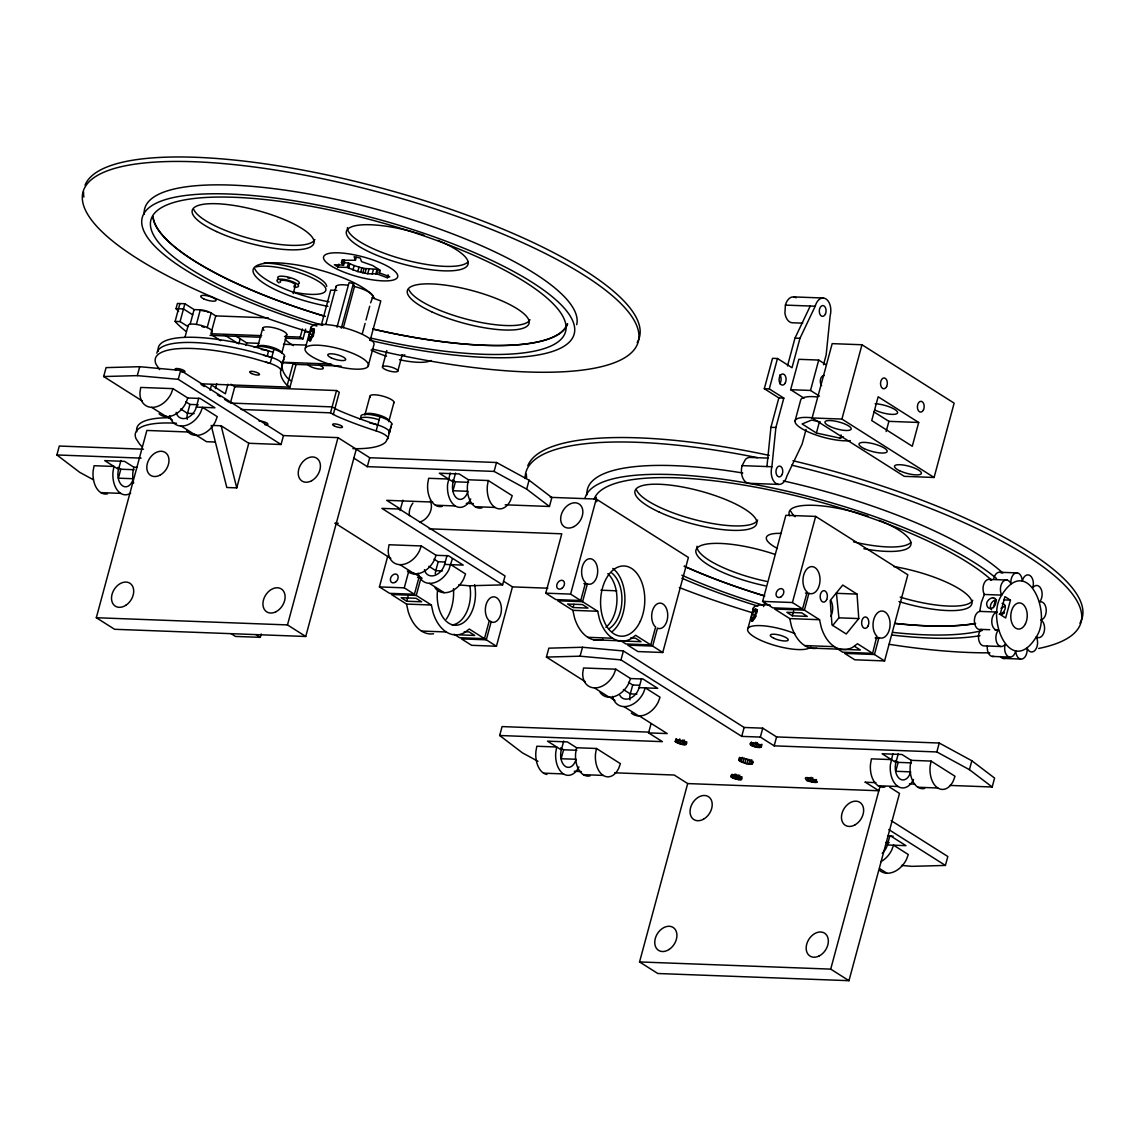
<?xml version="1.0" encoding="UTF-8"?>
<svg xmlns="http://www.w3.org/2000/svg" width="1138" height="1138" viewBox="0 0 1138 1138"><rect width="100%" height="100%" fill="white"/><g stroke="black" fill="none" stroke-linecap="round" stroke-linejoin="round"><path stroke-width="1.5" d="M342.666 264.4L343.875 259.933L344.8 260.645L343.591 265.097L341.443 262.693L342.908 260.232L355.426 260.289L356.237 257.316M310.702 340.888L310.674 337.531L308.882 336.862L308.583 340.106L309.849 340.717L313.391 335.667L314.316 329.223C309.934 327.104 308.554 337.061 308.91 340.234L309.849 340.717M314.33 332.581L313.988 329.095L312.68 328.469M751.251 619.812L753.043 620.48L753.228 617.948L751.421 617.28L751.137 620.523L752.403 621.135L755.319 617.607L756.87 609.641C752.488 607.521 751.094 617.479 751.464 620.637L752.403 621.135M756.87 612.984L756.528 609.513L755.234 608.887M766.927 466.566L770.924 427.319L778.847 397.93L764.309 388.712L772.517 358.328L777.482 358.513L792.02 367.73L799.957 338.327L815.206 306.222A12.959 8.137 -87.8 0 1 825.932 298.91A12.959 8.137 -87.8 0 1 830.157 315.695L826.16 354.928L823.514 364.729M806.074 429.424L802.105 444.119L786.842 476.225A12.959 8.137 -87.8 0 1 776.116 483.536A12.959 8.137 -87.8 0 1 771.891 466.751L775.888 427.504L783.826 398.115L769.288 388.897L764.309 388.712M560.621 747.908L563.566 749.786L561.148 758.747L576.07 759.259A12.774 8.037 -87.8 0 1 565.486 766.486A12.774 8.037 -87.8 0 1 561.319 749.928L547.492 741.151L567.364 741.905L576.582 747.737L575.643 753.015A20.768 13.044 -87.8 0 0 590.039 775.874M796.131 297.786A12.959 8.137 -87.8 0 0 785.405 305.098L784.921 313.092A12.959 8.137 -87.8 0 0 792.091 322.765L802.745 323.164M596.454 748.491L595.515 753.754A20.768 13.044 -87.8 0 0 603.225 775.405A20.768 13.044 -87.8 0 0 618.659 768.42L620.409 763.669L596.454 748.491L576.582 747.737M450.15 473.095L447.604 484.29A20.768 13.044 -87.8 0 0 455.314 505.955A20.768 13.044 -87.8 0 0 470.748 498.956M452.455 479.952L455.399 481.815L452.995 490.734L467.889 491.303A12.774 8.037 -87.8 0 1 457.32 498.515A12.774 8.037 -87.8 0 1 453.152 481.957L439.325 473.195L459.197 473.949L468.415 479.781L467.476 485.044A20.768 13.044 -87.8 0 0 481.872 507.904M488.287 480.535L487.349 485.798A20.768 13.044 -87.8 0 0 495.044 507.448A20.768 13.044 -87.8 0 0 510.493 500.45L512.242 495.713L488.287 480.535L468.415 479.781M892.917 753.64L890.371 764.85A20.768 13.044 -87.8 0 0 898.081 786.5A20.768 13.044 -87.8 0 0 913.515 779.516M895.222 760.511L898.167 762.375L895.762 771.294L910.67 771.849A12.774 8.037 -87.8 0 1 900.087 779.075A12.774 8.037 -87.8 0 1 895.919 762.517L882.106 753.754L901.965 754.494L911.182 760.34L910.244 765.604A20.768 13.044 -87.8 0 0 924.639 788.463M931.055 761.08L930.116 766.343A20.768 13.044 -87.8 0 0 937.826 787.994A20.768 13.044 -87.8 0 0 953.26 781.009L955.024 776.272L931.055 761.08L911.182 760.34M989.733 629.712L981.041 629.385A9.104 5.718 -87.8 0 1 974.413 621.817A9.104 5.718 -87.8 0 1 979.747 611.391L981.34 602.5L984.313 594.463A9.104 5.718 -87.8 0 1 984.228 583.083A9.104 5.718 -87.8 0 1 991.212 580.081M117.854 467.362L120.799 469.226L118.38 478.188L133.302 478.714A12.774 8.037 -87.8 0 1 122.719 485.926A12.774 8.037 -87.8 0 1 118.551 469.368L104.739 460.62L124.611 461.359L133.829 467.206L132.876 472.455A20.768 13.044 -87.8 0 0 133.644 483.081M805.434 593.04L810.555 593.709A13.571 8.535 -87.8 0 0 819.787 576.482A13.571 8.535 -87.8 0 0 806.742 569.171A13.571 8.535 -87.8 0 0 806.444 591.404L807.183 592.002L802.56 608.958L772.759 607.834L762.616 601.405L785.86 515.286L815.662 516.41L907.825 574.804L884.582 660.922L874.453 654.506L878.949 637.621L881.068 638.134A13.571 8.535 -87.8 0 0 889.745 620.21A13.571 8.535 -87.8 0 0 876.459 613.994A13.571 8.535 -87.8 0 0 876.872 636.17L872.604 653.34L842.803 652.216L835.918 647.849M808.933 593.168L804.41 610.124L819.545 619.712L821.28 627.436A42.049 26.416 -87.8 0 0 852.689 647.323L857.469 643.738L872.604 653.34M310.674 337.531L314.501 329.75L312.708 329.095L311.2 330.916L309.764 333.747L311.584 334.43M753.228 617.948L757.04 610.167L755.262 609.499L753.754 611.334L752.318 614.164L754.138 614.847M529.07 480.193L551.845 497.562L549.441 506.481L526.681 489.127L529.07 480.193L496.524 462.497L369.722 457.732L338.014 437.632L283.476 435.584L180.657 370.419L139.732 366.706L106.076 367.617L103.672 376.536L142.435 401.088M623.396 650.964L744.124 727.466L762.759 728.164L776.585 736.926L939.234 743.029L971.838 760.753L994.584 778.079L992.18 786.998L969.405 769.658L936.844 751.948L774.167 745.845L760.355 737.083L741.72 736.386L620.992 659.898L623.396 650.964L582.5 647.266L548.829 648.162L546.425 657.081L585.188 681.648M936.844 751.948L939.234 743.029M93.615 479.895L79.66 472.298L56.9 454.958L59.304 446.039L143.488 449.211M103.672 376.536L137.314 375.625L139.732 366.706M118.551 469.368L120.955 460.449M178.623 311.442A147.784 39.489 15.1 0 1 176.034 308.668L177.428 303.462L184.882 303.746L194.1 309.593L200.302 309.821A7.994 2.134 15.1 0 1 211.127 312.978L215.736 315.895L268.269 317.872M185.935 331.314A147.784 39.489 15.1 0 1 175.11 321.4L179.918 303.562M356.279 449.197L305.738 636.483L114.582 629.286L96.317 617.721L146.859 430.449L189.434 432.042M187.969 326.592L180.074 321.585L184.882 303.746M184.982 337.261L188.183 325.425M190.131 324.259L194.1 309.593M283.476 435.584L281.058 444.503L178.253 379.338L180.657 370.419M196.376 324.415L200.302 309.821M207.187 327.573L211.127 312.978M185.779 401.814L189.918 404.431L187.514 413.35A12.774 9.332 -57.6 0 0 187.244 419.353M215.736 315.895L210.914 333.733L261.712 335.639M176.191 412.34A12.774 9.332 -57.6 0 0 185.864 418.3A12.774 9.332 -57.6 0 0 196.333 407.091L198.737 398.172M210.103 390.22L211.512 385.014L225.338 393.776L227.913 384.217M215.452 388.584L216.732 383.805M238.767 343.989L240.175 338.783M230.929 384.26L234.798 386.721L230.388 403.065L332.111 406.892L338.114 410.149A129.348 34.567 15.1 0 0 377.759 424.958M245.922 345.468L246.619 342.865L235.808 336.023M262.693 328.228L257.672 346.82A12.461 3.329 15.1 0 1 270.403 346.749A12.461 3.329 15.1 0 1 281.769 353.207L286.776 334.629M267.202 356.094L268.611 350.888L265.154 350.106M254.229 347.46L254.428 347.204A15.975 4.268 15.1 0 1 273.959 349.252L270.147 363.378A15.975 4.268 15.1 0 1 280.745 370.462A129.348 34.567 15.1 0 0 285.823 383.975L289.962 387.148L295.98 364.857L293.22 363.107L280.958 362.638M211.199 425.399L226.803 487.505L236.747 487.875L248.767 443.279L221.128 425.768L212.849 425.456M293.206 293.576L295.382 285.467M280.745 370.462L284.557 356.336M287.203 385.398L293.22 363.107M305.624 329.11L302.993 338.839L300.233 337.09L302.423 328.982M305.382 348.043L311.001 327.232M321.499 324.43L330.745 290.119L336.891 290.361M380.035 269.848L379.239 272.821L389.737 276.747L387.276 277.743L376.763 273.831L367.759 273.746L357.816 271.598L347.275 267.444L338.086 267.089L338.882 264.116M341.443 262.693L342.239 259.72M325.852 324.159L336.037 286.435M347.275 267.444L348.47 262.978L342.353 262.75M348.626 268.17L349.835 263.717L348.47 262.978M337.019 327.232L349.053 282.637L353.363 283.561L354.459 286.548L343.349 327.716M352.965 269.991L354.16 265.538L349.835 263.717M341.329 328.157L353.363 283.561M357.816 271.598L359.011 267.146L354.16 265.538M231.099 633.667L235.452 636.427L260.289 637.351L261.214 633.951M360.675 272.323L361.884 267.871M362.866 272.878L364.06 268.426L377.972 269.379L376.763 273.831M364.985 273.262L366.18 268.796M367.759 273.746L368.954 269.293M387.333 439.168L387.973 438.03A15.975 4.268 15.1 0 0 376.152 430.904A129.348 34.567 15.1 0 1 336.507 416.095L330.518 412.838L336.521 390.547L234.798 386.721M333.278 414.588L339.295 392.297L336.521 390.547M372.169 274.144L373.364 269.692M375.796 274.059L376.991 269.592M362.311 333.704L365.085 323.405M366.009 319.977L369.708 306.25M370.632 302.822L372.752 297.132A19.175 5.121 15.1 0 0 357.119 287.231L354.459 286.548M305.738 636.483L287.487 624.918L338.014 437.632M370.149 340.404L380.803 300.958L372.026 297.687M387.276 277.743L388.072 274.77M368.115 366.322A32.746 8.748 15.1 0 0 325.084 345.867A32.746 8.748 15.1 0 0 317.047 359.352A32.746 8.748 15.1 0 0 368.115 366.322L373.719 345.511A32.746 8.748 15.1 0 0 342.879 327.459A32.746 8.748 15.1 0 0 310.873 329.565M369.878 396.437L364.871 415.014A12.461 3.329 15.1 0 1 378.214 414.829A12.461 3.329 15.1 0 1 388.641 421.672M382.482 366.763L386.849 350.547M376.152 430.904L379.964 416.793M369.722 457.732L367.318 466.651L353.861 458.116M397.774 371.23A7.994 2.134 15.1 0 0 387.29 366.237A7.994 2.134 15.1 0 0 385.327 369.523A7.994 2.134 15.1 0 0 397.774 371.23L402.155 355.013M388.983 420.861L393.99 402.283M369.765 423.023A15.975 4.268 15.1 0 1 389.58 432.084L388.94 433.222L390.974 426.892M391.785 423.919L387.973 438.03L385.711 442.042A95.862 25.619 15.1 0 1 352.88 448.656M417.461 574.277A12.774 8.037 -87.8 0 0 419.239 576.44L414.417 594.264L389.58 593.339L379.438 586.909L387.688 556.368M400.05 510.535L402.923 500.165M414.417 594.264L404.274 587.848L408.855 570.878M406.707 601.234L401.173 597.72L416.081 598.289L421.615 601.789L406.707 601.234L408.016 596.369M503.537 581.219L512.456 586.881L496.438 646.242L469.283 629.044L464.503 632.628A42.049 26.416 -87.8 0 1 433.109 612.728L431.373 605.018L416.252 595.444L421.088 577.535L417.546 577.407M453.152 481.957L455.556 473.038M434.047 559.128L438.201 561.745L435.797 570.664A12.774 9.332 -57.6 0 0 435.299 573.765M424.46 569.654A12.774 9.332 -57.6 0 0 434.147 575.615A12.774 9.332 -57.6 0 0 444.602 564.405L447.006 555.486M418.087 573.168A20.768 15.178 -57.6 0 0 431.601 583.268A20.768 15.178 -57.6 0 0 448.913 569.626L452.412 558.701M526.681 489.127L494.105 471.416L496.524 462.497M489.297 620.694L492.569 622.344A12.774 8.037 -87.8 0 0 501.204 606.213A12.774 8.037 -87.8 0 0 489.07 599.057A12.774 8.037 -87.8 0 0 488.373 619.869L489.297 620.694L484.461 638.646L459.624 637.721L454.105 634.222M491.147 621.86L486.296 639.812L461.459 638.887L471.601 645.303L496.438 646.242M458.742 584.861L468.97 585.786L502.612 584.875L505.03 575.97L397.703 507.961M537.947 761.294L522.427 752.858L499.667 735.504L502.071 726.585L648.888 732.118M583.879 583.609L588.659 584.207A12.774 8.037 -87.8 0 0 597.521 568.388A12.774 8.037 -87.8 0 0 585.515 560.778A12.774 8.037 -87.8 0 0 584.505 581.575L585.586 582.571L580.736 600.523L555.899 599.598L545.756 593.168L561.774 533.807L429.14 528.814M580.736 600.523L570.607 594.107L596.241 499.07L550.223 497.334M573.097 607.521L567.563 604.022L582.471 604.577L587.99 608.09L573.097 607.521L573.965 604.278M596.241 499.07L688.405 557.464L662.757 652.501L652.629 646.071L657.465 628.119L658.703 628.574A12.774 8.037 -87.8 0 0 667.565 612.77A12.774 8.037 -87.8 0 0 655.559 605.16A12.774 8.037 -87.8 0 0 654.549 625.943L655.63 626.953L650.78 644.905L635.616 635.303L630.822 638.887A42.049 26.416 -87.8 0 1 599.427 618.987L597.692 611.262L582.585 601.689L587.436 583.737M561.319 749.928L563.737 741.009M628.546 682.359L632.7 684.991L630.296 693.91A12.774 9.332 -57.6 0 0 630.011 699.898M619.869 695.418A12.774 9.332 -57.6 0 0 630.011 698.405A12.774 9.332 -57.6 0 0 639.101 687.651L641.505 678.732M499.667 735.504L662.401 741.649L648.575 732.886L650.979 723.967M769.288 388.897L777.482 358.513M675.275 741.563C675.673 737.879 684.322 741.279 686.783 743.128C686.37 746.812 677.722 743.413 675.275 741.563L676.072 738.59M676.057 742.161L676.868 739.188M677.181 742.773L677.992 739.8M678.575 743.342L679.77 738.889M680.126 743.868L680.922 740.895M681.733 744.266L682.942 739.814M683.298 744.551L684.507 740.098M684.72 744.679L685.517 741.706M787.496 365.91L794.978 338.142L810.242 306.037M685.873 744.65L686.669 741.677M804.097 398.229L790.64 389.708L798.848 359.309L818.72 360.063L826.188 364.8M889.674 787.183L899.504 793.414L848.962 980.686L657.807 973.502L639.556 961.937L687.679 783.57L674.222 775.035L614.62 772.802M795.035 420.975L800.654 400.163A31.949 8.535 15.1 0 1 817.468 396.949M819.474 396.138L810.512 390.448L818.72 360.063M747.936 628.461L753.555 607.649M812.119 417.959L832.177 343.633L861.978 344.757L954.142 403.151L934.085 477.476L904.283 476.353L812.119 417.959L841.921 419.069L934.085 477.476M763.584 606.554L764.964 601.405M843.386 436.878L840.214 438.173L816.401 433.023L819.488 421.572M741.72 736.386L744.124 727.466M731.35 777.197C728.092 772.93 739.444 775.931 741.293 777.567C744.537 781.834 733.185 778.819 731.35 777.197L732.161 774.224M732.474 777.795L733.27 774.822M733.854 778.378L735.063 773.925M738.747 760.284C739.245 755.689 750.056 759.928 753.128 762.247C752.616 766.841 741.805 762.602 738.747 760.284L739.544 757.311M739.728 761.023L740.525 758.05M735.418 778.89L736.613 774.437M741.123 761.791L742.332 757.339M737.026 779.302L738.235 774.85M742.858 762.517L744.067 758.064M738.59 779.587L739.8 775.12M739.999 779.715L740.81 776.742M744.793 763.157L746.002 758.705M741.165 779.686L741.962 776.713M750.582 744.963C747.325 740.696 758.676 743.697 760.511 745.333C763.769 749.601 752.417 746.585 750.582 744.963L751.379 741.99M746.812 763.669L748.022 759.217M751.706 745.575L752.503 742.602M753.086 746.158L753.882 743.185M748.776 764.025L749.985 759.558M802.56 608.958L792.432 602.528L815.662 516.41M841.921 419.069L861.978 344.757M754.636 746.67L755.845 742.204M750.539 764.181L751.749 759.729M756.258 747.069L757.453 742.616M751.99 764.139L752.787 761.166M792.375 615.814L786.842 612.315L801.749 612.87L807.269 616.383L792.375 615.814L793.684 610.95M840.214 438.173L841.096 434.901M760.355 737.083L762.759 728.164M757.823 747.353L758.619 744.38M759.231 747.481L760.028 744.508M760.383 747.453L761.194 744.48M761.222 747.268L762.019 744.295M774.167 745.845L776.585 736.926M886.146 431.53L888.892 421.345L873.87 411.828M806.984 780.611C797.482 771.137 834.467 787.581 806.984 780.611L807.795 777.638M808.378 781.18L809.175 778.207M809.929 781.706L811.138 777.24M811.55 782.105L812.745 777.652M813.115 782.389L813.912 779.416M814.524 782.517L815.32 779.544M815.676 782.489L816.487 779.516M918.693 422.468L912.278 446.252L871.736 420.562L878.152 396.778L918.693 422.468L888.892 421.345M848.962 980.686L830.712 969.121L880.044 786.301M895.919 762.517L898.323 753.598M882.192 853.258A12.774 9.332 -57.6 0 0 887.37 844.965L889.788 836.046L893.159 836.174M993.374 607.692L995.551 599.584M1010.459 600.139L1005.651 617.977L1000.117 614.463L1004.925 596.639L1010.459 600.139L1003.844 599.897M901.538 865.421L911.766 866.345L945.422 865.435L947.826 856.516L891.168 820.626M969.405 769.658L971.838 760.753M546.425 657.081L580.067 656.185L582.5 647.266M173.019 388.641L171.155 393.62A20.768 15.178 -57.6 0 1 151.695 407.361A20.768 15.178 -57.6 0 1 139.96 392.454L140.742 387.432L173.019 388.641L187.77 397.987L200.188 398.456L214.94 407.788L196.333 407.091M187.77 397.987L185.892 402.966A20.768 15.178 -57.6 0 1 159.064 413.805M421.33 545.956L419.424 550.934A20.768 15.178 -57.6 0 1 399.964 564.676A20.768 15.178 -57.6 0 1 388.243 549.768L389.04 544.746L421.33 545.956L436.067 555.301L448.486 555.771L463.237 565.117L444.602 564.405M436.067 555.301L434.175 560.28A20.768 15.178 -57.6 0 1 407.333 571.12M615.829 669.201L613.923 674.18A20.768 15.178 -57.6 0 1 594.463 687.907A20.768 15.178 -57.6 0 1 582.727 672.999L583.538 667.978L615.829 669.201L630.566 678.547L642.984 679.002L657.736 688.348L639.101 687.651M630.566 678.547L628.674 683.525A20.768 15.178 -57.6 0 1 600.053 692.345M778.591 484.418L748.776 483.294A12.959 8.137 -87.8 0 1 742.09 465.627L745.433 459.453A12.959 8.137 -87.8 0 1 750.355 457.433L768.093 458.102M309.152 340.461L313.391 335.667M751.706 620.879L755.931 616.085M388.94 433.222L389.58 432.084M832.646 625.544L838.905 617.82L836.402 592.87M858.777 618.574L846.259 633.994L831.978 624.947L830.214 600.466L842.746 585.046L857.028 594.093L858.777 618.574L838.905 617.82M1001.07 608.247L1005.01 606.198M379.239 272.821L379.85 271L378.627 269.308L372.667 265.524L361.571 261.626L360.262 258.056L354.117 256.719L355.426 260.289M343.591 265.097L334.401 264.756L338.086 267.089M793.655 296.904L823.471 298.028M785.405 305.098L815.206 306.222M176.034 308.668L183.474 308.953L192.692 314.785M794.978 338.142L799.957 338.327M175.11 321.4L180.074 321.585M284.472 336.492L300.233 337.09M210.032 335.34L260.901 337.261M285.453 338.185L302.993 338.839M246.619 342.865L258.909 343.335M283.462 344.259L306.264 345.113M282.153 362.225L331.272 364.075M293.775 364.316L341.059 366.095M790.64 389.708L810.512 390.448M778.847 397.93L783.826 398.115M200.516 383.791L289.962 387.148M189.918 404.431L198.197 404.744M770.924 427.319L775.888 427.504M241.057 409.481L330.518 412.838M194.143 413.606L187.514 413.35L180.601 408.969M215.039 442.013L206.547 441.7L194.626 434.147M248.767 443.279L281.058 444.503M742.09 465.627L771.891 466.751M56.9 454.958L141.084 458.13M366.92 466.623L494.105 471.416M133.829 467.206L137.143 467.334M448.543 479.041L428.67 478.287L427.732 483.55A20.768 13.044 -87.8 0 0 442.127 506.41M120.799 469.226L134.042 469.724M455.399 481.815L468.643 482.313M432.682 502.071L386.692 500.322L400.519 509.084L381.884 508.387L502.612 584.875M466.296 503.337L473.38 503.608M505.215 504.803L549.441 506.481M100.841 492.612L120.713 493.366M435.441 505.201L455.314 505.955M475.186 506.695L495.044 507.448M1000.074 572.272L1017.457 572.926M989.733 579.413L1007.13 580.067M438.201 561.745L444.816 562.001M442.412 570.92L435.797 570.664L428.884 566.283M984.313 594.463L1001.71 595.117C1027.23 553.537 1052.579 613.425 1036.305 636.867C1010.772 678.447 985.437 618.56 1001.71 595.117A9.104 5.718 -87.8 0 1 1002.72 581.959A9.104 5.718 -87.8 0 1 1010.914 583.794A9.104 5.718 -87.8 0 1 1015.907 572.955A9.104 5.718 -87.8 0 1 1022.28 581.077A9.104 5.718 -87.8 0 1 1029.933 575.487A9.104 5.718 -87.8 0 1 1032.778 587.734A9.104 5.718 -87.8 0 1 1041.028 588.872A9.104 5.718 -87.8 0 1 1039.577 601.959A9.104 5.718 -87.8 0 1 1046.22 609.527A9.104 5.718 -87.8 0 1 1040.872 619.94A9.104 5.718 -87.8 0 1 1044.115 631.903A9.104 5.718 -87.8 0 1 1036.305 636.867A9.104 5.718 -87.8 0 1 1035.281 650.026A9.104 5.718 -87.8 0 1 1027.102 648.205A9.104 5.718 -87.8 0 1 1022.095 659.03A9.104 5.718 -87.8 0 1 1015.736 650.908A9.104 5.718 -87.8 0 1 1008.083 656.498A9.104 5.718 -87.8 0 1 1005.238 644.25A9.104 5.718 -87.8 0 1 996.988 643.112A9.104 5.718 -87.8 0 1 998.424 630.039A9.104 5.718 -87.8 0 1 991.795 622.472A9.104 5.718 -87.8 0 1 997.144 612.045L979.747 611.391M837.155 593.353L857.028 594.093M512.456 586.881L547.833 588.204M600.878 590.209L616.796 590.807M379.438 586.909L404.274 587.848M545.756 593.168L570.607 594.107M762.616 601.405L792.432 602.528M416.252 595.444L391.415 594.505L406.536 604.079L431.373 605.018M582.585 601.689L557.748 600.764L572.855 610.338L597.692 611.262M804.41 610.124L774.608 609.001L789.744 618.588L819.545 619.712M994.953 629.897L998.424 630.039M875.449 637.493L878.949 637.621M875.293 638.262L878.792 638.39M1000.885 646.512L983.502 645.858A9.104 5.718 -87.8 0 1 978.623 639.186A9.104 5.718 -87.8 0 1 981.041 629.385M96.317 617.721L287.487 624.918M464.204 631.732L469.169 631.931L474.702 635.431L459.795 634.862M630.523 637.991L635.502 638.19L641.021 641.69L626.128 641.121M421.458 631.049L446.295 631.974M587.777 637.308L612.614 638.233M804.666 645.559L834.467 646.683M593.709 639.798L624.734 640.964M810.597 648.063L860.371 650.026L854.837 646.512M992.18 656.427L1009.562 657.081M650.78 644.905L625.943 643.98L620.423 640.481M1003.161 658.404L1020.558 659.058M652.629 646.071L627.792 645.146L637.92 651.562L662.757 652.501M874.453 654.506L844.638 653.383L854.78 659.798L884.582 660.922M632.7 684.991L639.314 685.232M636.91 694.152L630.296 693.91L623.382 689.528M648.575 732.886L667.209 733.583L638.873 715.646M891.31 759.587L871.438 758.847L870.499 764.11A20.768 13.044 -87.8 0 0 884.895 786.97M563.566 749.786L576.824 750.283M898.167 762.375L911.424 762.873M574.292 771.294L581.305 771.55M736.314 777.382L741.293 777.567M864.98 782.219L875.947 782.631M909.404 783.883L914.696 784.082M949.917 785.419L992.18 786.998M543.608 773.171L563.481 773.911A20.768 13.044 -87.8 0 0 578.915 766.927M583.353 774.665L603.225 775.405M878.209 785.761L898.081 786.5M917.953 787.254L937.826 787.994M687.679 783.57L878.835 790.754L865.392 782.233M887.697 836.188L891.239 836.33L905.99 845.662L887.37 844.965M885.933 842.49L889.233 842.618M639.556 961.937L830.712 969.121M347.574 285.154L343.335 284.77A19.175 5.121 15.1 0 0 335.966 287.8M137.314 375.625L178.253 379.338M580.067 656.185L620.992 659.898M261.356 349.537L263.888 349.921M820.157 421.914L811.65 420.064L802.119 423.962L816.401 433.023M263.76 355.312L271.754 357.432A15.975 4.268 15.1 0 1 281.598 365.454M265.595 362.04L270.147 363.378L254.13 358.669A95.862 25.619 15.1 0 0 155.934 364.06L159.59 369.608M359.011 267.146L364.06 268.426M273.148 352.225L257.145 347.531A95.862 25.619 15.1 0 0 158.381 351.201M271.754 357.432L255.737 352.723A95.862 25.619 15.1 0 0 156.845 353.193M311.2 330.916L312.993 331.585M308.626 338.228L310.489 338.925M308.711 339.394L310.489 340.063M753.754 611.334L755.532 612.002M751.165 618.645L753.043 619.342M224.214 334.771L237.316 343.064M291.57 381.202L287.43 378.029A129.348 34.567 15.1 0 1 282.252 364.445M212.009 335.169L220.744 340.703M201.426 384.715L204.314 386.55M217.344 394.815L220.246 396.65M224.584 399.395L228.937 402.155M888.764 829.545L945.422 865.435M450.819 564.647L465.556 573.979L463.664 578.972A20.768 15.178 -57.6 0 1 435.043 587.791M166.29 416.195L172.251 419.979M335.682 523.523L390.803 558.459M413.137 572.627L422.084 578.303M609.043 696.755L615.018 700.524M151.695 407.361L166.433 416.707M181.184 426.039L195.921 435.385M399.964 564.676L414.716 574.021M429.453 583.353L444.204 592.699M594.463 687.907L609.214 697.253M623.951 706.598L638.703 715.944M879.603 868.579L886.971 873.259M255.936 634.606L260.289 637.351M221.128 425.768L236.747 487.875M789.744 618.588L791.479 626.313A42.049 26.416 -87.8 0 0 816.785 648.276M572.855 610.338L574.59 618.048A42.049 26.416 -87.8 0 0 602.969 639.272M406.536 604.079L408.258 611.789A42.049 26.416 -87.8 0 0 433.564 633.766M1002.052 603.425A5.747 4.196 -57.6 0 1 1005.295 606.881A5.747 4.196 -57.6 0 1 1002.749 612.685L1001.596 613.496A5.747 4.196 -57.6 0 1 999.164 614.122M991.596 609.826A5.747 4.196 -57.6 0 1 991.127 603.723A5.747 4.196 -57.6 0 1 996.518 599.925M993.844 578.275A9.104 5.718 -87.8 0 1 1001.554 572.898M993.716 656.356A9.104 5.718 -87.8 0 1 987.357 645.957M1004.712 658.376A9.104 5.718 -87.8 0 1 1000.373 656.555M850.328 440.619A31.949 8.535 15.1 0 1 802.091 428.798A31.949 8.535 15.1 0 1 811.849 417.76M979.974 635.687A223.674 59.773 15.1 0 1 891.723 635.004M757.936 606.099A223.674 59.773 15.1 0 1 681.904 578.204M584.96 498.458A223.674 59.773 15.1 0 1 760.227 485.513A223.674 59.773 15.1 0 1 996.518 578.531M791.735 465.186A287.516 76.829 15.1 0 1 1044.314 567.691A287.516 76.829 15.1 0 1 1038.681 648.461M989.875 652.814A287.516 76.829 15.1 0 1 889.119 644.293M752.446 612.742A287.516 76.829 15.1 0 1 679.301 587.521M525.116 478.501A287.516 76.829 15.1 0 1 757.552 457.675M526.652 477.604A287.516 76.829 15.1 0 1 526.311 474.034M527.804 465.741A287.516 76.829 15.1 0 1 769.26 455.399M792.944 460.734A287.516 76.829 15.1 0 1 1079.934 623.197M586.966 494.817A223.674 59.773 15.1 0 1 742.773 473.01M783.271 480.905A223.674 59.773 15.1 0 1 1002.82 573.054M1004.47 612.571A214.726 57.384 15.1 0 1 1002.194 614.292M975.579 623.539A214.726 57.384 15.1 0 1 895.45 623.496M764.594 595.971A214.726 57.384 15.1 0 1 684.251 566.269M596.525 501.531A214.726 57.384 15.1 0 1 595.629 497.107M982.208 630.537A214.726 57.384 15.1 0 1 893.045 632.415M763.868 605.388A214.726 57.384 15.1 0 1 681.847 575.188M594.022 499.34A214.726 57.384 15.1 0 1 768.008 489.568A214.726 57.384 15.1 0 1 991.639 580.195M757.624 520.023A63.017 16.842 15.1 0 1 697.736 520.407A63.017 16.842 15.1 0 1 636.668 490.25M910.926 542.342A63.017 16.842 15.1 0 1 853.5 541.844M795.121 516.737A63.017 16.842 15.1 0 1 790.839 511.289M972.748 600.224A63.017 16.842 15.1 0 1 900.186 597.109M766.656 581.39A63.017 16.842 15.1 0 1 697.053 546.24M1004.242 612.486A214.485 57.313 15.1 0 1 1001.952 614.207M975.394 623.453A214.485 57.313 15.1 0 1 895.336 623.411M764.651 595.914A214.485 57.313 15.1 0 1 684.393 566.255M596.767 501.588A214.485 57.313 15.1 0 1 595.871 497.164M777.439 548.488A38.336 10.242 15.1 0 1 781.308 533.395M765.447 585.842A63.017 16.842 15.1 0 1 696.015 549.91A63.017 16.842 15.1 0 1 775.035 554.405M893.686 566.511A63.017 16.842 15.1 0 1 971.923 601.917A63.017 16.842 15.1 0 1 898.977 601.575M888.181 524.277A63.017 16.842 15.1 0 1 909.504 547.022A63.017 16.842 15.1 0 1 863.87 548.744M789.63 515.756A63.017 16.842 15.1 0 1 868.237 516.282M879.148 520.322A63.017 16.842 15.1 0 1 886.616 523.551M316.833 326.065A223.674 59.773 15.1 0 1 183.815 195.708A223.674 59.773 15.1 0 1 548.744 293.917A223.674 59.773 15.1 0 1 369.836 340.319M309.678 332.182A287.516 76.829 15.1 0 1 136.162 163.972A287.516 76.829 15.1 0 1 606.184 290.688A287.516 76.829 15.1 0 1 372.325 349.067M83.885 197.045A287.516 76.829 15.1 0 1 83.572 191.753M85.037 185.181A287.516 76.829 15.1 0 1 396.65 192.308A287.516 76.829 15.1 0 1 637.152 342.638M144.199 214.257A223.674 59.773 15.1 0 1 365.284 206.277A223.674 59.773 15.1 0 1 576.696 324.714M567.634 323.846A214.726 57.384 15.1 0 1 372.837 329.067M325.169 316.421A214.726 57.384 15.1 0 1 152.862 216.547M322.765 325.34A214.726 57.384 15.1 0 1 188.88 199.193A214.726 57.384 15.1 0 1 540.095 292.395A214.726 57.384 15.1 0 1 370.433 337.986M314.856 239.464A63.017 16.842 15.1 0 1 254.969 239.862A63.017 16.842 15.1 0 1 193.901 209.705M468.159 261.783A63.017 16.842 15.1 0 1 401.159 258.781A63.017 16.842 15.1 0 1 347.474 227.557M529.981 319.664A63.017 16.842 15.1 0 1 470.094 320.062A63.017 16.842 15.1 0 1 409.026 289.906M329.095 301.855A63.017 16.842 15.1 0 1 254.855 268.867M567.407 323.775A214.485 57.313 15.1 0 1 372.823 328.996M325.212 316.364A214.485 57.313 15.1 0 1 153.089 216.604M327.9 306.307A63.017 16.842 15.1 0 1 254.258 274.471A63.017 16.842 15.1 0 1 303.661 266.178A63.017 16.842 15.1 0 1 374.43 298.497M437.931 240.403A63.017 16.842 15.1 0 1 444.446 270.844A63.017 16.842 15.1 0 1 348.427 237.728A63.017 16.842 15.1 0 1 414.531 232.337M416.11 232.778A63.017 16.842 15.1 0 1 423.933 235.21M831.096 600.807A12.774 8.037 -87.8 0 1 830.911 616.369M779.815 374.857A5.59 3.514 -87.8 0 1 779.715 383.734M404.872 354.857A11.181 2.987 15.1 0 1 401.387 355.241M431.018 360.504A38.607 10.313 15.1 0 1 399.452 359.708M386.522 356.208A38.607 10.313 15.1 0 1 371.073 350.049M370.362 397.447A12.461 3.329 15.1 0 1 381.643 395.839A12.461 3.329 15.1 0 1 393.663 403.094M360.063 419.396A15.975 4.268 15.1 0 1 379.167 419.766M361.486 417.717A15.975 4.268 15.1 0 1 375.953 415.669A15.975 4.268 15.1 0 1 391.358 424.958M263.973 330.29A12.461 3.329 15.1 0 1 273.831 327.772A12.461 3.329 15.1 0 1 286.193 335.354M259.08 421.088A5.107 1.366 15.1 0 1 266.932 423.08A5.107 1.366 15.1 0 1 264.784 424.702M176.049 370.234A5.107 1.366 15.1 0 1 177.428 368.527A5.107 1.366 15.1 0 1 184.456 370.86A5.107 1.366 15.1 0 1 181.852 372.154M273.959 349.252A15.975 4.268 15.1 0 1 283.803 357.275M283.76 359.309A15.975 4.268 15.1 0 1 283.006 360.248M188.41 326.378A12.461 3.329 15.1 0 1 200.9 325.354A12.461 3.329 15.1 0 1 211.682 332.552M201.924 326.535A9.26 2.475 15.1 0 1 204.143 327.303M821.636 385.597A5.59 3.514 -87.8 0 1 820.598 379.054A5.59 3.514 -87.8 0 1 824.353 375.54M107.527 493.821A20.768 13.044 -87.8 0 1 93.131 470.961L94.084 465.712L113.956 466.452L113.003 471.701A20.768 13.044 -87.8 0 0 130.714 493.067M169.804 415.854A20.768 15.178 -57.6 0 0 183.332 425.953A20.768 15.178 -57.6 0 0 200.644 412.312L202.521 407.333L217.258 416.664L215.381 421.657A20.768 15.178 -57.6 0 1 186.76 430.477M293.448 345.582A38.607 10.313 15.1 0 1 285.254 339.295M305.012 331.741A38.607 10.313 15.1 0 1 309.564 332.353M318.683 364.928A7.994 2.134 15.1 0 1 320.219 369.11A7.994 2.134 15.1 0 1 307.929 364.53M278.469 278.881A11.181 2.987 15.1 0 1 288.711 277.217A11.181 2.987 15.1 0 1 298.469 283.959M279.052 282.907A11.181 2.987 15.1 0 1 281.285 279.151A11.181 2.987 15.1 0 1 296.435 283.561A11.181 2.987 15.1 0 1 294.187 287.317M280.545 282.252A7.994 2.134 15.1 0 1 288.867 281.328A7.994 2.134 15.1 0 1 293.803 286.107M287.658 277.843A7.994 2.134 15.1 0 1 289.678 278.355M264.002 263.134A38.607 10.313 15.1 0 1 304.116 271.185A38.607 10.313 15.1 0 1 326.706 286.463M255.965 266.918A38.607 10.313 15.1 0 1 319.351 281.911A38.607 10.313 15.1 0 1 293.874 292.139M810.654 646.74A32.746 8.748 15.1 0 1 770.867 644.208A32.746 8.748 15.1 0 1 749.985 626.839A32.746 8.748 15.1 0 1 794.865 633.596M753.413 609.968A32.746 8.748 15.1 0 1 770.241 605.117M879.603 870.357A20.768 15.178 -57.6 0 0 906.431 859.517L908.309 854.538L893.572 845.193L891.68 850.171A20.768 15.178 -57.6 0 1 880.997 861.622M563.481 773.911A20.768 13.044 -87.8 0 1 555.771 752.261L556.695 746.997L536.823 746.244L535.898 751.521A20.768 13.044 -87.8 0 0 546.894 774.48M612.571 696.413A20.768 15.178 -57.6 0 0 626.099 706.513A20.768 15.178 -57.6 0 0 643.411 692.857L645.317 687.878L660.054 697.224L658.162 702.203A20.768 15.178 -57.6 0 1 631.32 713.042M201.597 310.646A5.747 1.536 15.1 0 1 205.736 311.371M207.13 311.84A5.747 1.536 15.1 0 1 208.382 312.353M136.859 431.729A95.862 25.619 15.1 0 1 169.135 417.774M338.256 523.267A95.862 25.619 15.1 0 1 334.771 523.267M142.278 446.95A147.784 39.489 15.1 0 1 139.675 444.19L136.019 438.628A95.862 25.619 15.1 0 1 176.49 423.251M474.617 584.747A30.427 19.118 -87.8 0 1 457.618 625.089A30.427 19.118 -87.8 0 1 437.49 590.793M469.923 586.07A30.427 19.118 -87.8 0 1 452.156 624.975M430.221 501.061A13.585 9.915 -57.6 0 1 419.78 522.015M409.495 515.685A13.585 9.915 -57.6 0 1 412.909 503.053M607.82 573.652A30.427 19.118 -87.8 0 1 616.938 600.821A30.427 19.118 -87.8 0 1 605.871 627.294M612.77 568.431A35.15 22.091 -87.8 0 1 624.918 599.456A35.15 22.091 -87.8 0 1 612.344 631.476M453.479 588.659A35.15 22.091 -87.8 0 1 446.295 619.157M611.703 572.926A30.427 19.118 -87.8 0 1 621.86 602.002A30.427 19.118 -87.8 0 1 608.489 629.044M875.136 403.748A14.552 3.883 15.1 0 1 894.07 409.026A14.552 3.883 15.1 0 1 893.757 414.374A14.552 3.883 15.1 0 1 874.781 410.036M331.172 357.801A9.26 2.475 15.1 0 0 345.625 359.764A9.26 2.475 15.1 0 0 333.448 353.975A9.26 2.475 15.1 0 0 331.172 357.801M1025.452 623.78A13.101 8.236 -87.8 0 0 1020.231 602.984A13.101 8.236 -87.8 0 0 1011.341 621.234A13.101 8.236 -87.8 0 0 1025.452 623.78M993.175 597.777A5.775 3.983 -48.1 0 0 986.802 602.699A5.775 4.381 -68.3 0 0 990.273 608.503A5.775 4.381 -68.3 0 0 995.764 603.04A5.775 3.983 -48.1 0 0 993.175 597.777M659.258 512.1A63.017 16.842 15.1 0 0 756.414 524.476A63.017 16.842 15.1 0 0 671.889 485.329A63.017 16.842 15.1 0 0 659.258 512.1M337.573 269.393A38.336 10.242 15.1 0 0 397.361 277.558A38.336 10.242 15.1 0 0 347.005 253.603A38.336 10.242 15.1 0 0 337.573 269.393M431.615 311.755A63.017 16.842 15.1 0 0 528.772 324.131A63.017 16.842 15.1 0 0 444.233 284.984A63.017 16.842 15.1 0 0 431.615 311.755M216.49 231.555A63.017 16.842 15.1 0 0 313.647 243.93A63.017 16.842 15.1 0 0 229.108 204.783A63.017 16.842 15.1 0 0 216.49 231.555M868.18 625.829A5.747 3.613 -87.8 0 0 865.577 616.924A5.747 3.613 -87.8 0 0 861.935 625.231A5.747 3.613 -87.8 0 0 868.18 625.829M826.714 599.555A5.747 3.613 -87.8 0 0 824.111 590.65A5.747 3.613 -87.8 0 0 820.47 598.958A5.747 3.613 -87.8 0 0 826.714 599.555M781.109 596.767A4.794 3.499 -57.6 0 0 782.574 589.057A4.794 3.499 -57.6 0 0 776.102 593.339A4.794 3.499 -57.6 0 0 781.109 596.767M825.463 313.946A5.434 3.414 -87.8 0 0 823.016 305.539A5.434 3.414 -87.8 0 0 819.573 313.391A5.434 3.414 -87.8 0 0 825.463 313.946M782.147 474.475A5.434 3.414 -87.8 0 0 779.701 466.068A5.434 3.414 -87.8 0 0 776.258 473.92A5.434 3.414 -87.8 0 0 782.147 474.475M785.348 382.866A5.59 3.514 -87.8 0 0 783.115 373.989A5.59 3.514 -87.8 0 0 779.317 381.771A5.59 3.514 -87.8 0 0 785.348 382.866M334.472 426.081A5.107 1.366 15.1 0 0 342.438 427.163A5.107 1.366 15.1 0 0 335.724 423.976A5.107 1.366 15.1 0 0 334.472 426.081M251.526 373.52A5.107 1.366 15.1 0 0 259.507 374.615A5.107 1.366 15.1 0 0 252.792 371.415A5.107 1.366 15.1 0 0 251.526 373.52M160.23 475.03A13.585 9.915 -57.6 0 0 166.134 453.152A13.585 9.915 -57.6 0 0 147.343 463.493A13.585 9.915 -57.6 0 0 160.23 475.03M311.656 480.734A13.585 9.915 -57.6 0 0 317.559 458.842A13.585 9.915 -57.6 0 0 298.768 469.183A13.585 9.915 -57.6 0 0 311.656 480.734M275.837 611.803A13.585 9.915 -57.6 0 0 282.608 589.982A13.585 9.915 -57.6 0 0 263.646 599.385A13.585 9.915 -57.6 0 0 275.837 611.803M125.891 605.26A13.585 9.915 -57.6 0 0 130.145 583.396A13.585 9.915 -57.6 0 0 111.794 595.416A13.585 9.915 -57.6 0 0 125.891 605.26M773.726 638.219A9.26 2.475 15.1 0 0 788.165 640.182A9.26 2.475 15.1 0 0 776.002 634.392A9.26 2.475 15.1 0 0 773.726 638.219M669.116 949.462A13.585 9.915 -57.6 0 0 673.369 927.598A13.585 9.915 -57.6 0 0 655.019 939.632A13.585 9.915 -57.6 0 0 669.116 949.462M703.455 819.232A13.585 9.915 -57.6 0 0 709.358 797.354A13.585 9.915 -57.6 0 0 690.581 807.696A13.585 9.915 -57.6 0 0 703.455 819.232M854.88 824.936A13.585 9.915 -57.6 0 0 860.783 803.044A13.585 9.915 -57.6 0 0 841.992 813.4A13.585 9.915 -57.6 0 0 854.88 824.936M819.061 956.005A13.585 9.915 -57.6 0 0 825.832 934.184A13.585 9.915 -57.6 0 0 806.885 943.587A13.585 9.915 -57.6 0 0 819.061 956.005M203.602 298.796A7.994 2.134 15.1 0 0 216.064 300.489A7.994 2.134 15.1 0 0 205.565 295.51A7.994 2.134 15.1 0 0 203.602 298.796M561.774 588.431A4.794 3.499 -57.6 0 0 563.225 580.721A4.794 3.499 -57.6 0 0 556.766 585.003A4.794 3.499 -57.6 0 0 561.774 588.431M395.441 582.172A4.794 3.499 -57.6 0 0 396.906 574.462A4.794 3.499 -57.6 0 0 390.448 578.744A4.794 3.499 -57.6 0 0 395.441 582.172M574.093 526.553A13.585 9.915 -57.6 0 0 579.996 504.675A13.585 9.915 -57.6 0 0 561.205 515.016A13.585 9.915 -57.6 0 0 574.093 526.553M640.296 621.291A35.15 22.091 -87.8 0 0 625.431 566.098A35.15 22.091 -87.8 0 0 602.301 615.9A35.15 22.091 -87.8 0 0 640.296 621.291M864.354 448.671A14.552 3.883 15.1 0 0 887.043 451.772A14.552 3.883 15.1 0 0 867.924 442.682A14.552 3.883 15.1 0 0 864.354 448.671M923.459 409.936A5.434 3.414 -87.8 0 0 921.296 401.316A5.434 3.414 -87.8 0 0 917.612 408.869A5.434 3.414 -87.8 0 0 923.459 409.936M886.616 386.579A5.434 3.414 -87.8 0 0 884.439 377.958A5.434 3.414 -87.8 0 0 880.755 385.526A5.434 3.414 -87.8 0 0 886.616 386.579M899.589 470.719A13.898 3.713 15.1 0 0 921.268 473.678A13.898 3.713 15.1 0 0 903.003 464.987A13.898 3.713 15.1 0 0 899.589 470.719M829.915 426.423A13.585 3.627 15.1 0 0 851.082 429.311A13.585 3.627 15.1 0 0 833.244 420.832A13.585 3.627 15.1 0 0 829.915 426.423"/></g></svg>
